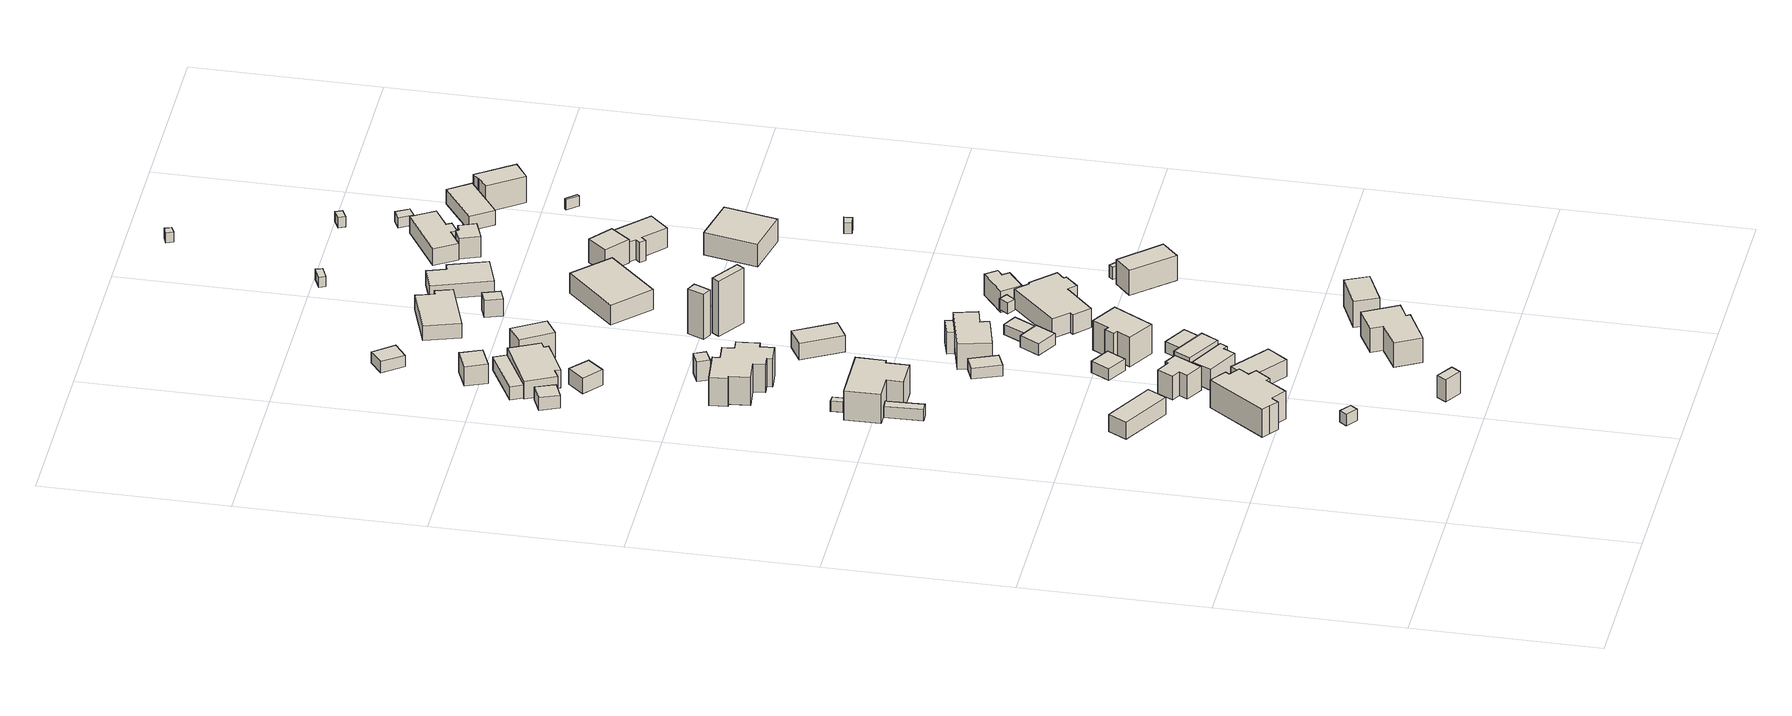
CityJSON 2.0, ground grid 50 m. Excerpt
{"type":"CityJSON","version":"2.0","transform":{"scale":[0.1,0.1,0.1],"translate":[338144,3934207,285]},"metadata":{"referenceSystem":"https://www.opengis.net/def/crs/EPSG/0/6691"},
"CityObjects":{
"building1":{"type":"Building","attributes":{"measuredHeight":7.5,"BuildingIDAttribute.prefecture":"14","BuildingIDAttribute.city":"14151","BuildingDetailAttribute.surveyYear":2015},"geometry":[{"type":"Solid","lod":"1","boundaries":[[[[0,1,2,3]],[[2,4,5,3]],[[1,6,4,2]],[[0,7,6,1]],[[3,5,7,0]],[[4,6,7,5]]]]}]},
"building2":{"type":"Building","attributes":{"measuredHeight":6.5,"BuildingIDAttribute.prefecture":"14","BuildingIDAttribute.city":"14151","BuildingDetailAttribute.surveyYear":2015},"geometry":[{"type":"Solid","lod":"1","boundaries":[[[[8,9,10,11]],[[10,12,13,11]],[[9,14,12,10]],[[8,15,14,9]],[[11,13,15,8]],[[12,14,15,13]]]]}]},
"building3":{"type":"Building","attributes":{"usage":"411","measuredHeight":10,"storeysAboveGround":2,"BuildingIDAttribute.prefecture":"14","BuildingIDAttribute.city":"14151","BuildingDetailAttribute.totalFloorArea":252.21,"BuildingDetailAttribute.buildingFootprintArea":126.11,"BuildingDetailAttribute.buildingStructureType":"601","BuildingDetailAttribute.buildingStructureOrgType":"1","BuildingDetailAttribute.orgUsage":"10","BuildingDetailAttribute.surveyYear":2015},"geometry":[{"type":"Solid","lod":"1","boundaries":[[[[16,17,18,19,20,21,22,23,24,25,26,27,28,29,30]],[[29,31,32,30]],[[28,33,31,29]],[[27,34,33,28]],[[26,35,34,27]],[[25,36,35,26]],[[24,37,36,25]],[[23,38,37,24]],[[22,39,38,23]],[[21,40,39,22]],[[20,41,40,21]],[[19,42,41,20]],[[18,43,42,19]],[[17,44,43,18]],[[16,45,44,17]],[[30,32,45,16]],[[31,33,34,35,36,37,38,39,40,41,42,43,44,45,32]]]]}]},
"building4":{"type":"Building","attributes":{"usage":"451","measuredHeight":5.7,"storeysAboveGround":1,"BuildingIDAttribute.prefecture":"14","BuildingIDAttribute.city":"14151","BuildingDetailAttribute.totalFloorArea":71.3,"BuildingDetailAttribute.buildingFootprintArea":71.3,"BuildingDetailAttribute.buildingStructureType":"601","BuildingDetailAttribute.buildingStructureOrgType":"1","BuildingDetailAttribute.orgUsage":"200","BuildingDetailAttribute.surveyYear":2015},"geometry":[{"type":"Solid","lod":"1","boundaries":[[[[46,47,48,49]],[[48,50,51,49]],[[47,52,50,48]],[[46,53,52,47]],[[49,51,53,46]],[[50,52,53,51]]]]}]},
"building5":{"type":"Building","attributes":{"usage":"411","measuredHeight":15,"storeysAboveGround":2,"BuildingIDAttribute.prefecture":"14","BuildingIDAttribute.city":"14151","BuildingDetailAttribute.totalFloorArea":255.74,"BuildingDetailAttribute.buildingFootprintArea":127.87,"BuildingDetailAttribute.buildingStructureType":"601","BuildingDetailAttribute.buildingStructureOrgType":"1","BuildingDetailAttribute.orgUsage":"10","BuildingDetailAttribute.surveyYear":2015},"geometry":[{"type":"Solid","lod":"1","boundaries":[[[[54,55,56,57,58,59,60,61]],[[60,62,63,61]],[[59,64,62,60]],[[58,65,64,59]],[[57,66,65,58]],[[56,67,66,57]],[[55,68,67,56]],[[54,69,68,55]],[[61,63,69,54]],[[62,64,65,66,67,68,69,63]]]]}]},
"building6":{"type":"Building","attributes":{"usage":"411","measuredHeight":7.6,"storeysAboveGround":2,"BuildingIDAttribute.prefecture":"14","BuildingIDAttribute.city":"14151","BuildingDetailAttribute.totalFloorArea":95.3,"BuildingDetailAttribute.buildingFootprintArea":47.65,"BuildingDetailAttribute.buildingStructureType":"601","BuildingDetailAttribute.buildingStructureOrgType":"1","BuildingDetailAttribute.orgUsage":"10","BuildingDetailAttribute.surveyYear":2015},"geometry":[{"type":"Solid","lod":"1","boundaries":[[[[70,71,72,73,74,75,76,77]],[[76,78,79,77]],[[75,80,78,76]],[[74,81,80,75]],[[73,82,81,74]],[[72,83,82,73]],[[71,84,83,72]],[[70,85,84,71]],[[77,79,85,70]],[[78,80,81,82,83,84,85,79]]]]}]},
"building7":{"type":"Building","attributes":{"usage":"411","measuredHeight":6,"storeysAboveGround":2,"BuildingIDAttribute.prefecture":"14","BuildingIDAttribute.city":"14151","BuildingDetailAttribute.totalFloorArea":120.02,"BuildingDetailAttribute.buildingFootprintArea":60.01,"BuildingDetailAttribute.buildingStructureType":"601","BuildingDetailAttribute.buildingStructureOrgType":"1","BuildingDetailAttribute.orgUsage":"10","BuildingDetailAttribute.surveyYear":2015},"geometry":[{"type":"Solid","lod":"1","boundaries":[[[[86,87,88,89]],[[88,90,91,89]],[[87,92,90,88]],[[86,93,92,87]],[[89,91,93,86]],[[90,92,93,91]]]]}]},
"building8":{"type":"Building","attributes":{"measuredHeight":4.3,"BuildingIDAttribute.prefecture":"14","BuildingIDAttribute.city":"14151","BuildingDetailAttribute.surveyYear":2015,"BuildingLandSlideRiskAttribute.description":"1","BuildingLandSlideRiskAttribute.areaType":"1"},"geometry":[{"type":"Solid","lod":"1","boundaries":[[[[94,95,96,97]],[[96,98,99,97]],[[95,100,98,96]],[[94,101,100,95]],[[97,99,101,94]],[[98,100,101,99]]]]}]},
"building9":{"type":"Building","attributes":{"usage":"411","measuredHeight":7.3,"storeysAboveGround":2,"BuildingIDAttribute.prefecture":"14","BuildingIDAttribute.city":"14151","BuildingDetailAttribute.totalFloorArea":100.88,"BuildingDetailAttribute.buildingFootprintArea":50.44,"BuildingDetailAttribute.buildingStructureType":"601","BuildingDetailAttribute.buildingStructureOrgType":"1","BuildingDetailAttribute.orgUsage":"10","BuildingDetailAttribute.surveyYear":2015},"geometry":[{"type":"Solid","lod":"1","boundaries":[[[[102,103,104,105,106,107]],[[106,108,109,107]],[[105,110,108,106]],[[104,111,110,105]],[[103,112,111,104]],[[102,113,112,103]],[[107,109,113,102]],[[108,110,111,112,113,109]]]]}]},
"building10":{"type":"Building","attributes":{"usage":"411","measuredHeight":7.3,"storeysAboveGround":2,"BuildingIDAttribute.prefecture":"14","BuildingIDAttribute.city":"14151","BuildingDetailAttribute.totalFloorArea":78.72,"BuildingDetailAttribute.buildingFootprintArea":39.36,"BuildingDetailAttribute.buildingStructureType":"601","BuildingDetailAttribute.buildingStructureOrgType":"1","BuildingDetailAttribute.orgUsage":"10","BuildingDetailAttribute.surveyYear":2015},"geometry":[{"type":"Solid","lod":"1","boundaries":[[[[114,115,116,117]],[[116,118,119,117]],[[115,120,118,116]],[[114,121,120,115]],[[117,119,121,114]],[[118,120,121,119]]]]}]},
"building11":{"type":"Building","attributes":{"BuildingIDAttribute.prefecture":"14","BuildingIDAttribute.city":"14151","BuildingDetailAttribute.surveyYear":2015,"BuildingLandSlideRiskAttribute.description":"1","BuildingLandSlideRiskAttribute.areaType":"1"},"geometry":[{"type":"Solid","lod":"1","boundaries":[[[[122,123,124,125]],[[124,126,127,125]],[[123,128,126,124]],[[122,129,128,123]],[[125,127,129,122]],[[126,128,129,127]]]]}]},
"building12":{"type":"Building","attributes":{"usage":"413","measuredHeight":10.2,"storeysAboveGround":2,"BuildingIDAttribute.prefecture":"14","BuildingIDAttribute.city":"14151","BuildingDetailAttribute.totalFloorArea":313.37,"BuildingDetailAttribute.buildingFootprintArea":156.68,"BuildingDetailAttribute.buildingStructureType":"601","BuildingDetailAttribute.buildingStructureOrgType":"1","BuildingDetailAttribute.orgUsage":"30","BuildingDetailAttribute.surveyYear":2015,"BuildingLandSlideRiskAttribute.description":"1","BuildingLandSlideRiskAttribute.areaType":"1"},"geometry":[{"type":"Solid","lod":"1","boundaries":[[[[130,131,132,133,134,135,136,137]],[[136,138,139,137]],[[135,140,138,136]],[[134,141,140,135]],[[133,142,141,134]],[[132,143,142,133]],[[131,144,143,132]],[[130,145,144,131]],[[137,139,145,130]],[[138,140,141,142,143,144,145,139]]]]}]},
"building13":{"type":"Building","attributes":{"measuredHeight":4.8,"BuildingIDAttribute.prefecture":"14","BuildingIDAttribute.city":"14151","BuildingDetailAttribute.surveyYear":2015},"geometry":[{"type":"Solid","lod":"1","boundaries":[[[[146,147,148,149]],[[148,150,151,149]],[[147,152,150,148]],[[146,153,152,147]],[[149,151,153,146]],[[150,152,153,151]]]]}]},
"building14":{"type":"Building","attributes":{"usage":"411","measuredHeight":4.2,"storeysAboveGround":2,"BuildingIDAttribute.prefecture":"14","BuildingIDAttribute.city":"14151","BuildingDetailAttribute.totalFloorArea":57.89,"BuildingDetailAttribute.buildingFootprintArea":28.95,"BuildingDetailAttribute.buildingStructureType":"601","BuildingDetailAttribute.buildingStructureOrgType":"1","BuildingDetailAttribute.orgUsage":"10","BuildingDetailAttribute.surveyYear":2015,"BuildingLandSlideRiskAttribute.description":"1","BuildingLandSlideRiskAttribute.areaType":"1"},"geometry":[{"type":"Solid","lod":"1","boundaries":[[[[154,155,156,157]],[[156,158,159,157]],[[155,160,158,156]],[[154,161,160,155]],[[157,159,161,154]],[[158,160,161,159]]]]}]},
"building15":{"type":"Building","attributes":{"measuredHeight":4.2,"BuildingIDAttribute.prefecture":"14","BuildingIDAttribute.city":"14151","BuildingDetailAttribute.surveyYear":2015},"geometry":[{"type":"Solid","lod":"1","boundaries":[[[[162,163,164,165]],[[164,166,167,165]],[[163,168,166,164]],[[162,169,168,163]],[[165,167,169,162]],[[166,168,169,167]]]]}]},
"building16":{"type":"Building","attributes":{"usage":"411","measuredHeight":15.3,"storeysAboveGround":1,"BuildingIDAttribute.prefecture":"14","BuildingIDAttribute.city":"14151","BuildingDetailAttribute.totalFloorArea":59.95,"BuildingDetailAttribute.buildingFootprintArea":59.95,"BuildingDetailAttribute.buildingStructureType":"601","BuildingDetailAttribute.buildingStructureOrgType":"1","BuildingDetailAttribute.orgUsage":"10","BuildingDetailAttribute.surveyYear":2015},"geometry":[{"type":"Solid","lod":"1","boundaries":[[[[170,171,172,173]],[[172,174,175,173]],[[171,176,174,172]],[[170,177,176,171]],[[173,175,177,170]],[[174,176,177,175]]]]}]},
"building17":{"type":"Building","attributes":{"usage":"411","measuredHeight":10.4,"storeysAboveGround":2,"BuildingIDAttribute.prefecture":"14","BuildingIDAttribute.city":"14151","BuildingDetailAttribute.totalFloorArea":176.52,"BuildingDetailAttribute.buildingFootprintArea":88.26,"BuildingDetailAttribute.buildingStructureType":"610","BuildingDetailAttribute.buildingStructureOrgType":"2","BuildingDetailAttribute.orgUsage":"10","BuildingDetailAttribute.surveyYear":2015},"geometry":[{"type":"Solid","lod":"1","boundaries":[[[[178,179,180,181,182,183,184,185]],[[184,186,187,185]],[[183,188,186,184]],[[182,189,188,183]],[[181,190,189,182]],[[180,191,190,181]],[[179,192,191,180]],[[178,193,192,179]],[[185,187,193,178]],[[186,188,189,190,191,192,193,187]]]]}]},
"building18":{"type":"Building","attributes":{"usage":"411","measuredHeight":8.1,"storeysAboveGround":2,"BuildingIDAttribute.prefecture":"14","BuildingIDAttribute.city":"14151","BuildingDetailAttribute.totalFloorArea":168.21,"BuildingDetailAttribute.buildingFootprintArea":84.1,"BuildingDetailAttribute.buildingStructureType":"601","BuildingDetailAttribute.buildingStructureOrgType":"1","BuildingDetailAttribute.orgUsage":"10","BuildingDetailAttribute.surveyYear":2015,"BuildingLandSlideRiskAttribute.description":"1","BuildingLandSlideRiskAttribute.areaType":"1"},"geometry":[{"type":"Solid","lod":"1","boundaries":[[[[194,195,196,197,198,199]],[[198,200,201,199]],[[197,202,200,198]],[[196,203,202,197]],[[195,204,203,196]],[[194,205,204,195]],[[199,201,205,194]],[[200,202,203,204,205,201]]]]}]},
"building19":{"type":"Building","attributes":{"usage":"411","measuredHeight":10.8,"storeysAboveGround":2,"BuildingIDAttribute.prefecture":"14","BuildingIDAttribute.city":"14151","BuildingDetailAttribute.totalFloorArea":260.94,"BuildingDetailAttribute.buildingFootprintArea":130.47,"BuildingDetailAttribute.buildingStructureType":"601","BuildingDetailAttribute.buildingStructureOrgType":"1","BuildingDetailAttribute.orgUsage":"10","BuildingDetailAttribute.surveyYear":2015,"BuildingLandSlideRiskAttribute.description":"1","BuildingLandSlideRiskAttribute.areaType":"1"},"geometry":[{"type":"Solid","lod":"1","boundaries":[[[[206,207,208,209,210,211,212,213,214,215,216,217,218,219,220,221]],[[220,222,223,221]],[[219,224,222,220]],[[218,225,224,219]],[[217,226,225,218]],[[216,227,226,217]],[[215,228,227,216]],[[214,229,228,215]],[[213,230,229,214]],[[212,231,230,213]],[[211,232,231,212]],[[210,233,232,211]],[[209,234,233,210]],[[208,235,234,209]],[[207,236,235,208]],[[206,237,236,207]],[[221,223,237,206]],[[222,224,225,226,227,228,229,230,231,232,233,234,235,236,237,223]]]]}]},
"building20":{"type":"Building","attributes":{"usage":"411","measuredHeight":4,"storeysAboveGround":1,"BuildingIDAttribute.prefecture":"14","BuildingIDAttribute.city":"14151","BuildingDetailAttribute.totalFloorArea":60.53,"BuildingDetailAttribute.buildingFootprintArea":60.53,"BuildingDetailAttribute.buildingStructureType":"601","BuildingDetailAttribute.buildingStructureOrgType":"1","BuildingDetailAttribute.orgUsage":"10","BuildingDetailAttribute.surveyYear":2015,"BuildingLandSlideRiskAttribute.description":"1","BuildingLandSlideRiskAttribute.areaType":"1"},"geometry":[{"type":"Solid","lod":"1","boundaries":[[[[238,239,240,241]],[[240,242,243,241]],[[239,244,242,240]],[[238,245,244,239]],[[241,243,245,238]],[[242,244,245,243]]]]}]},
"building21":{"type":"Building","attributes":{"usage":"411","measuredHeight":4,"storeysAboveGround":1,"BuildingIDAttribute.prefecture":"14","BuildingIDAttribute.city":"14151","BuildingDetailAttribute.totalFloorArea":23.5,"BuildingDetailAttribute.buildingFootprintArea":23.5,"BuildingDetailAttribute.buildingStructureType":"601","BuildingDetailAttribute.buildingStructureOrgType":"1","BuildingDetailAttribute.orgUsage":"10","BuildingDetailAttribute.surveyYear":2015,"BuildingRiverFloodingRiskAttribute.description":"4","BuildingRiverFloodingRiskAttribute.rankOrg":"1","BuildingRiverFloodingRiskAttribute.depth":0.102,"BuildingRiverFloodingRiskAttribute.adminType":"2","BuildingRiverFloodingRiskAttribute.scale":"1","BuildingRiverFloodingRiskAttribute.duration":1.12},"geometry":[{"type":"Solid","lod":"1","boundaries":[[[[246,247,248,249]],[[248,250,251,249]],[[247,252,250,248]],[[246,253,252,247]],[[249,251,253,246]],[[250,252,253,251]]]]}]},
"building22":{"type":"Building","attributes":{"usage":"411","measuredHeight":8.2,"storeysAboveGround":2,"BuildingIDAttribute.prefecture":"14","BuildingIDAttribute.city":"14151","BuildingDetailAttribute.totalFloorArea":16.46,"BuildingDetailAttribute.buildingFootprintArea":8.23,"BuildingDetailAttribute.buildingStructureType":"601","BuildingDetailAttribute.buildingStructureOrgType":"1","BuildingDetailAttribute.orgUsage":"10","BuildingDetailAttribute.surveyYear":2015,"BuildingLandSlideRiskAttribute.description":"1","BuildingLandSlideRiskAttribute.areaType":"1"},"geometry":[{"type":"Solid","lod":"1","boundaries":[[[[254,255,256,257]],[[256,258,259,257]],[[255,260,258,256]],[[254,261,260,255]],[[257,259,261,254]],[[258,260,261,259]]]]}]},
"building23":{"type":"Building","attributes":{"BuildingIDAttribute.prefecture":"14","BuildingIDAttribute.city":"14151","BuildingDetailAttribute.surveyYear":2015,"BuildingLandSlideRiskAttribute.description":"1","BuildingLandSlideRiskAttribute.areaType":"1"},"geometry":[{"type":"Solid","lod":"1","boundaries":[[[[262,263,264,239]],[[264,265,266,239]],[[263,267,265,264]],[[262,268,267,263]],[[239,266,268,262]],[[265,267,268,266]]]]}]},
"building24":{"type":"Building","attributes":{"measuredHeight":6.2,"BuildingIDAttribute.prefecture":"14","BuildingIDAttribute.city":"14151","BuildingDetailAttribute.surveyYear":2015,"BuildingLandSlideRiskAttribute.description":"1","BuildingLandSlideRiskAttribute.areaType":"1"},"geometry":[{"type":"Solid","lod":"1","boundaries":[[[[269,270,271,272]],[[271,273,274,272]],[[270,275,273,271]],[[269,276,275,270]],[[272,274,276,269]],[[273,275,276,274]]]]}]},
"building25":{"type":"Building","attributes":{"usage":"411","measuredHeight":5.2,"storeysAboveGround":1,"BuildingIDAttribute.prefecture":"14","BuildingIDAttribute.city":"14151","BuildingDetailAttribute.totalFloorArea":29.36,"BuildingDetailAttribute.buildingFootprintArea":29.36,"BuildingDetailAttribute.buildingStructureType":"601","BuildingDetailAttribute.buildingStructureOrgType":"1","BuildingDetailAttribute.orgUsage":"10","BuildingDetailAttribute.surveyYear":2015,"BuildingRiverFloodingRiskAttribute.description":"4","BuildingRiverFloodingRiskAttribute.rankOrg":"1","BuildingRiverFloodingRiskAttribute.depth":0.48,"BuildingRiverFloodingRiskAttribute.adminType":"2","BuildingRiverFloodingRiskAttribute.scale":"1","BuildingRiverFloodingRiskAttribute.duration":1.12},"geometry":[{"type":"Solid","lod":"1","boundaries":[[[[277,278,279,280]],[[279,281,282,280]],[[278,283,281,279]],[[277,284,283,278]],[[280,282,284,277]],[[281,283,284,282]]]]}]},
"building26":{"type":"Building","attributes":{"usage":"411","measuredHeight":4.3,"storeysAboveGround":1,"BuildingIDAttribute.prefecture":"14","BuildingIDAttribute.city":"14151","BuildingDetailAttribute.totalFloorArea":44.6,"BuildingDetailAttribute.buildingFootprintArea":44.6,"BuildingDetailAttribute.buildingStructureType":"601","BuildingDetailAttribute.buildingStructureOrgType":"1","BuildingDetailAttribute.orgUsage":"10","BuildingDetailAttribute.surveyYear":2015,"BuildingRiverFloodingRiskAttribute.description":"4","BuildingRiverFloodingRiskAttribute.rankOrg":"1","BuildingRiverFloodingRiskAttribute.depth":0.038,"BuildingRiverFloodingRiskAttribute.adminType":"2","BuildingRiverFloodingRiskAttribute.scale":"1","BuildingRiverFloodingRiskAttribute.duration":1.02},"geometry":[{"type":"Solid","lod":"1","boundaries":[[[[285,286,287,288]],[[287,289,290,288]],[[286,291,289,287]],[[285,292,291,286]],[[288,290,292,285]],[[289,291,292,290]]]]}]},
"building27":{"type":"Building","attributes":{"usage":"411","measuredHeight":6.3,"storeysAboveGround":1,"BuildingIDAttribute.prefecture":"14","BuildingIDAttribute.city":"14151","BuildingDetailAttribute.totalFloorArea":59.73,"BuildingDetailAttribute.buildingFootprintArea":59.73,"BuildingDetailAttribute.buildingStructureType":"601","BuildingDetailAttribute.buildingStructureOrgType":"1","BuildingDetailAttribute.orgUsage":"10","BuildingDetailAttribute.surveyYear":2015,"BuildingLandSlideRiskAttribute.description":"1","BuildingLandSlideRiskAttribute.areaType":"1"},"geometry":[{"type":"Solid","lod":"1","boundaries":[[[[293,294,295,296]],[[295,297,298,296]],[[294,299,297,295]],[[293,300,299,294]],[[296,298,300,293]],[[297,299,300,298]]]]}]},
"building28":{"type":"Building","attributes":{"usage":"411","measuredHeight":6.8,"storeysAboveGround":1,"BuildingIDAttribute.prefecture":"14","BuildingIDAttribute.city":"14151","BuildingDetailAttribute.totalFloorArea":127.43,"BuildingDetailAttribute.buildingFootprintArea":127.43,"BuildingDetailAttribute.buildingStructureType":"601","BuildingDetailAttribute.buildingStructureOrgType":"1","BuildingDetailAttribute.orgUsage":"10","BuildingDetailAttribute.surveyYear":2015,"BuildingRiverFloodingRiskAttribute.description":"4","BuildingRiverFloodingRiskAttribute.rankOrg":"1","BuildingRiverFloodingRiskAttribute.depth":0.117,"BuildingRiverFloodingRiskAttribute.adminType":"2","BuildingRiverFloodingRiskAttribute.scale":"1","BuildingRiverFloodingRiskAttribute.duration":1.05},"geometry":[{"type":"Solid","lod":"1","boundaries":[[[[301,302,303,304,305,306,307,308]],[[307,309,310,308]],[[306,311,309,307]],[[305,312,311,306]],[[304,313,312,305]],[[303,314,313,304]],[[302,315,314,303]],[[301,316,315,302]],[[308,310,316,301]],[[309,311,312,313,314,315,316,310]]]]}]},
"building29":{"type":"Building","attributes":{"usage":"411","measuredHeight":6.3,"storeysAboveGround":1,"BuildingIDAttribute.prefecture":"14","BuildingIDAttribute.city":"14151","BuildingDetailAttribute.totalFloorArea":33.38,"BuildingDetailAttribute.buildingFootprintArea":33.38,"BuildingDetailAttribute.buildingStructureType":"601","BuildingDetailAttribute.buildingStructureOrgType":"1","BuildingDetailAttribute.orgUsage":"10","BuildingDetailAttribute.surveyYear":2015,"BuildingRiverFloodingRiskAttribute.description":"4","BuildingRiverFloodingRiskAttribute.rankOrg":"2","BuildingRiverFloodingRiskAttribute.depth":0.847,"BuildingRiverFloodingRiskAttribute.adminType":"2","BuildingRiverFloodingRiskAttribute.scale":"2","BuildingRiverFloodingRiskAttribute.duration":0.717},"geometry":[{"type":"Solid","lod":"1","boundaries":[[[[317,318,319,320]],[[319,321,322,320]],[[318,323,321,319]],[[317,324,323,318]],[[320,322,324,317]],[[321,323,324,322]]]]}]},
"building30":{"type":"Building","attributes":{"usage":"413","measuredHeight":8.6,"storeysAboveGround":1,"BuildingIDAttribute.prefecture":"14","BuildingIDAttribute.city":"14151","BuildingDetailAttribute.totalFloorArea":175.31,"BuildingDetailAttribute.buildingFootprintArea":175.31,"BuildingDetailAttribute.buildingStructureType":"601","BuildingDetailAttribute.buildingStructureOrgType":"1","BuildingDetailAttribute.orgUsage":"30","BuildingDetailAttribute.surveyYear":2015,"BuildingLandSlideRiskAttribute.description":"1","BuildingLandSlideRiskAttribute.areaType":"1"},"geometry":[{"type":"Solid","lod":"1","boundaries":[[[[325,326,327,328,329,330,331,332,333,334,335,336]],[[335,337,338,336]],[[334,339,337,335]],[[333,340,339,334]],[[332,341,340,333]],[[331,342,341,332]],[[330,343,342,331]],[[329,344,343,330]],[[328,345,344,329]],[[327,346,345,328]],[[326,347,346,327]],[[325,348,347,326]],[[336,338,348,325]],[[337,339,340,341,342,343,344,345,346,347,348,338]]]]}]},
"building31":{"type":"Building","attributes":{"measuredHeight":3.5,"BuildingIDAttribute.prefecture":"14","BuildingIDAttribute.city":"14151","BuildingDetailAttribute.surveyYear":2015,"BuildingLandSlideRiskAttribute.description":"1","BuildingLandSlideRiskAttribute.areaType":"1"},"geometry":[{"type":"Solid","lod":"1","boundaries":[[[[349,350,351,352]],[[351,353,354,352]],[[350,355,353,351]],[[349,356,355,350]],[[352,354,356,349]],[[353,355,356,354]]]]}]},
"building32":{"type":"Building","attributes":{"usage":"411","measuredHeight":4.3,"storeysAboveGround":1,"BuildingIDAttribute.prefecture":"14","BuildingIDAttribute.city":"14151","BuildingDetailAttribute.totalFloorArea":29.18,"BuildingDetailAttribute.buildingFootprintArea":29.18,"BuildingDetailAttribute.buildingStructureType":"601","BuildingDetailAttribute.buildingStructureOrgType":"1","BuildingDetailAttribute.orgUsage":"10","BuildingDetailAttribute.surveyYear":2015},"geometry":[{"type":"Solid","lod":"1","boundaries":[[[[357,358,359,360]],[[359,361,362,360]],[[358,363,361,359]],[[357,364,363,358]],[[360,362,364,357]],[[361,363,364,362]]]]}]},
"building33":{"type":"Building","attributes":{"usage":"411","measuredHeight":7.5,"storeysAboveGround":1,"BuildingIDAttribute.prefecture":"14","BuildingIDAttribute.city":"14151","BuildingDetailAttribute.totalFloorArea":39.7,"BuildingDetailAttribute.buildingFootprintArea":39.7,"BuildingDetailAttribute.buildingStructureType":"601","BuildingDetailAttribute.buildingStructureOrgType":"1","BuildingDetailAttribute.orgUsage":"10","BuildingDetailAttribute.surveyYear":2015,"BuildingLandSlideRiskAttribute.description":"1","BuildingLandSlideRiskAttribute.areaType":"1"},"geometry":[{"type":"Solid","lod":"1","boundaries":[[[[365,366,367,368,369,370]],[[369,371,372,370]],[[368,373,371,369]],[[367,374,373,368]],[[366,375,374,367]],[[365,376,375,366]],[[370,372,376,365]],[[371,373,374,375,376,372]]]]}]},
"building34":{"type":"Building","attributes":{"usage":"411","measuredHeight":8,"storeysAboveGround":1,"BuildingIDAttribute.prefecture":"14","BuildingIDAttribute.city":"14151","BuildingDetailAttribute.totalFloorArea":46.65,"BuildingDetailAttribute.buildingFootprintArea":46.65,"BuildingDetailAttribute.buildingStructureType":"601","BuildingDetailAttribute.buildingStructureOrgType":"1","BuildingDetailAttribute.orgUsage":"10","BuildingDetailAttribute.surveyYear":2015,"BuildingRiverFloodingRiskAttribute.description":"4","BuildingRiverFloodingRiskAttribute.rankOrg":"1","BuildingRiverFloodingRiskAttribute.depth":0.448,"BuildingRiverFloodingRiskAttribute.adminType":"2","BuildingRiverFloodingRiskAttribute.scale":"1","BuildingRiverFloodingRiskAttribute.duration":0.883},"geometry":[{"type":"Solid","lod":"1","boundaries":[[[[377,378,379,380]],[[379,381,382,380]],[[378,383,381,379]],[[377,384,383,378]],[[380,382,384,377]],[[381,383,384,382]]]]}]},
"building35":{"type":"Building","attributes":{"measuredHeight":16.8,"BuildingIDAttribute.prefecture":"14","BuildingIDAttribute.city":"14151","BuildingDetailAttribute.surveyYear":2015,"BuildingLandSlideRiskAttribute.description":"1","BuildingLandSlideRiskAttribute.areaType":"1"},"geometry":[{"type":"Solid","lod":"1","boundaries":[[[[385,386,387,388]],[[387,389,390,388]],[[386,391,389,387]],[[385,392,391,386]],[[388,390,392,385]],[[389,391,392,390]]]]}]},
"building36":{"type":"Building","attributes":{"usage":"411","measuredHeight":8,"storeysAboveGround":1,"BuildingIDAttribute.prefecture":"14","BuildingIDAttribute.city":"14151","BuildingDetailAttribute.totalFloorArea":70.05,"BuildingDetailAttribute.buildingFootprintArea":70.05,"BuildingDetailAttribute.buildingStructureType":"601","BuildingDetailAttribute.buildingStructureOrgType":"1","BuildingDetailAttribute.orgUsage":"10","BuildingDetailAttribute.surveyYear":2015,"BuildingLandSlideRiskAttribute.description":"1","BuildingLandSlideRiskAttribute.areaType":"1"},"geometry":[{"type":"Solid","lod":"1","boundaries":[[[[393,394,395,396]],[[395,397,398,396]],[[394,399,397,395]],[[393,400,399,394]],[[396,398,400,393]],[[397,399,400,398]]]]}]},
"building37":{"type":"Building","attributes":{"measuredHeight":18.1,"BuildingIDAttribute.prefecture":"14","BuildingIDAttribute.city":"14151","BuildingDetailAttribute.surveyYear":2015,"BuildingLandSlideRiskAttribute.description":"1","BuildingLandSlideRiskAttribute.areaType":"1"},"geometry":[{"type":"Solid","lod":"1","boundaries":[[[[401,402,403,404]],[[403,405,406,404]],[[402,407,405,403]],[[401,408,407,402]],[[404,406,408,401]],[[405,407,408,406]]]]}]},
"building38":{"type":"Building","attributes":{"measuredHeight":4.6,"BuildingIDAttribute.prefecture":"14","BuildingIDAttribute.city":"14151","BuildingDetailAttribute.surveyYear":2015,"BuildingLandSlideRiskAttribute.description":"1","BuildingLandSlideRiskAttribute.areaType":"1"},"geometry":[{"type":"Solid","lod":"1","boundaries":[[[[409,410,411,412]],[[411,413,414,412]],[[410,415,413,411]],[[409,416,415,410]],[[412,414,416,409]],[[413,415,416,414]]]]}]},
"building39":{"type":"Building","attributes":{"usage":"411","measuredHeight":7.5,"storeysAboveGround":2,"BuildingIDAttribute.prefecture":"14","BuildingIDAttribute.city":"14151","BuildingDetailAttribute.totalFloorArea":213.31,"BuildingDetailAttribute.buildingFootprintArea":106.65,"BuildingDetailAttribute.buildingStructureType":"601","BuildingDetailAttribute.buildingStructureOrgType":"1","BuildingDetailAttribute.orgUsage":"10","BuildingDetailAttribute.surveyYear":2015,"BuildingRiverFloodingRiskAttribute.description":"4","BuildingRiverFloodingRiskAttribute.rankOrg":"1","BuildingRiverFloodingRiskAttribute.depth":0.201,"BuildingRiverFloodingRiskAttribute.adminType":"2","BuildingRiverFloodingRiskAttribute.scale":"2"},"geometry":[{"type":"Solid","lod":"1","boundaries":[[[[417,418,419,420,421,422]],[[421,423,424,422]],[[420,425,423,421]],[[419,426,425,420]],[[418,427,426,419]],[[417,428,427,418]],[[422,424,428,417]],[[423,425,426,427,428,424]]]]}]},
"building40":{"type":"Building","attributes":{"usage":"411","measuredHeight":7.5,"storeysAboveGround":2,"BuildingIDAttribute.prefecture":"14","BuildingIDAttribute.city":"14151","BuildingDetailAttribute.totalFloorArea":31.88,"BuildingDetailAttribute.buildingFootprintArea":15.94,"BuildingDetailAttribute.buildingStructureType":"601","BuildingDetailAttribute.buildingStructureOrgType":"1","BuildingDetailAttribute.orgUsage":"10","BuildingDetailAttribute.surveyYear":2015,"BuildingRiverFloodingRiskAttribute.description":"4","BuildingRiverFloodingRiskAttribute.rankOrg":"1","BuildingRiverFloodingRiskAttribute.depth":0.435,"BuildingRiverFloodingRiskAttribute.adminType":"2","BuildingRiverFloodingRiskAttribute.scale":"2"},"geometry":[{"type":"Solid","lod":"1","boundaries":[[[[429,430,431,432]],[[431,433,434,432]],[[430,435,433,431]],[[429,436,435,430]],[[432,434,436,429]],[[433,435,436,434]]]]}]},
"building41":{"type":"Building","attributes":{"usage":"411","measuredHeight":7.6,"storeysAboveGround":1,"BuildingIDAttribute.prefecture":"14","BuildingIDAttribute.city":"14151","BuildingDetailAttribute.totalFloorArea":189.07,"BuildingDetailAttribute.buildingFootprintArea":189.07,"BuildingDetailAttribute.buildingStructureType":"601","BuildingDetailAttribute.buildingStructureOrgType":"1","BuildingDetailAttribute.orgUsage":"10","BuildingDetailAttribute.surveyYear":2015,"BuildingRiverFloodingRiskAttribute.description":"4","BuildingRiverFloodingRiskAttribute.rankOrg":"1","BuildingRiverFloodingRiskAttribute.depth":0.085,"BuildingRiverFloodingRiskAttribute.adminType":"2","BuildingRiverFloodingRiskAttribute.scale":"1","BuildingRiverFloodingRiskAttribute.duration":0.15,"BuildingLandSlideRiskAttribute.description":"1","BuildingLandSlideRiskAttribute.areaType":"1"},"geometry":[{"type":"Solid","lod":"1","boundaries":[[[[437,438,439,440]],[[439,441,442,440]],[[438,443,441,439]],[[437,444,443,438]],[[440,442,444,437]],[[441,443,444,442]]]]}]},
"building42":{"type":"Building","attributes":{"usage":"411","measuredHeight":6.6,"storeysAboveGround":2,"BuildingIDAttribute.prefecture":"14","BuildingIDAttribute.city":"14151","BuildingDetailAttribute.totalFloorArea":195.25,"BuildingDetailAttribute.buildingFootprintArea":97.62,"BuildingDetailAttribute.buildingStructureType":"601","BuildingDetailAttribute.buildingStructureOrgType":"1","BuildingDetailAttribute.orgUsage":"10","BuildingDetailAttribute.surveyYear":2015,"BuildingRiverFloodingRiskAttribute.description":"4","BuildingRiverFloodingRiskAttribute.rankOrg":"1","BuildingRiverFloodingRiskAttribute.depth":0.268,"BuildingRiverFloodingRiskAttribute.adminType":"2","BuildingRiverFloodingRiskAttribute.scale":"2"},"geometry":[{"type":"Solid","lod":"1","boundaries":[[[[445,446,447,448,449,450]],[[449,451,452,450]],[[448,453,451,449]],[[447,454,453,448]],[[446,455,454,447]],[[445,456,455,446]],[[450,452,456,445]],[[451,453,454,455,456,452]]]]}]},
"building43":{"type":"Building","attributes":{"BuildingIDAttribute.prefecture":"14","BuildingIDAttribute.city":"14151","BuildingDetailAttribute.surveyYear":2015},"geometry":[{"type":"Solid","lod":"1","boundaries":[[[[457,458,459,460]],[[459,461,462,460]],[[458,463,461,459]],[[457,464,463,458]],[[460,462,464,457]],[[461,463,464,462]]]]}]},
"building44":{"type":"Building","attributes":{"usage":"451","measuredHeight":7.3,"storeysAboveGround":1,"BuildingIDAttribute.prefecture":"14","BuildingIDAttribute.city":"14151","BuildingDetailAttribute.totalFloorArea":40.64,"BuildingDetailAttribute.buildingFootprintArea":40.64,"BuildingDetailAttribute.buildingStructureType":"601","BuildingDetailAttribute.buildingStructureOrgType":"1","BuildingDetailAttribute.orgUsage":"200","BuildingDetailAttribute.surveyYear":2015,"BuildingRiverFloodingRiskAttribute.description":"4","BuildingRiverFloodingRiskAttribute.rankOrg":"2","BuildingRiverFloodingRiskAttribute.depth":0.532,"BuildingRiverFloodingRiskAttribute.adminType":"2","BuildingRiverFloodingRiskAttribute.scale":"1","BuildingRiverFloodingRiskAttribute.duration":0.183,"BuildingLandSlideRiskAttribute.description":"1","BuildingLandSlideRiskAttribute.areaType":"1"},"geometry":[{"type":"Solid","lod":"1","boundaries":[[[[465,466,467,468]],[[467,469,470,468]],[[466,471,469,467]],[[465,472,471,466]],[[468,470,472,465]],[[469,471,472,470]]]]}]},
"building45":{"type":"Building","attributes":{"usage":"411","measuredHeight":9.7,"storeysAboveGround":1,"BuildingIDAttribute.prefecture":"14","BuildingIDAttribute.city":"14151","BuildingDetailAttribute.totalFloorArea":152.22,"BuildingDetailAttribute.buildingFootprintArea":152.22,"BuildingDetailAttribute.buildingStructureType":"601","BuildingDetailAttribute.buildingStructureOrgType":"1","BuildingDetailAttribute.orgUsage":"10","BuildingDetailAttribute.surveyYear":2015,"BuildingRiverFloodingRiskAttribute.description":"4","BuildingRiverFloodingRiskAttribute.rankOrg":"1","BuildingRiverFloodingRiskAttribute.depth":0.088,"BuildingRiverFloodingRiskAttribute.adminType":"2","BuildingRiverFloodingRiskAttribute.scale":"1","BuildingRiverFloodingRiskAttribute.duration":0.7,"BuildingLandSlideRiskAttribute.description":"1","BuildingLandSlideRiskAttribute.areaType":"1"},"geometry":[{"type":"Solid","lod":"1","boundaries":[[[[473,474,475,476]],[[475,477,478,476]],[[474,479,477,475]],[[473,480,479,474]],[[476,478,480,473]],[[477,479,480,478]]]]}]},
"building46":{"type":"Building","attributes":{"usage":"422","measuredHeight":6.5,"storeysAboveGround":1,"BuildingIDAttribute.prefecture":"14","BuildingIDAttribute.city":"14151","BuildingDetailAttribute.totalFloorArea":22.09,"BuildingDetailAttribute.buildingFootprintArea":22.09,"BuildingDetailAttribute.buildingStructureType":"601","BuildingDetailAttribute.buildingStructureOrgType":"1","BuildingDetailAttribute.orgUsage":"137","BuildingDetailAttribute.surveyYear":2015,"BuildingRiverFloodingRiskAttribute.description":"4","BuildingRiverFloodingRiskAttribute.rankOrg":"1","BuildingRiverFloodingRiskAttribute.depth":0.393,"BuildingRiverFloodingRiskAttribute.adminType":"2","BuildingRiverFloodingRiskAttribute.scale":"2"},"geometry":[{"type":"Solid","lod":"1","boundaries":[[[[481,482,483,484,485,486]],[[485,487,488,486]],[[484,489,487,485]],[[483,490,489,484]],[[482,491,490,483]],[[481,492,491,482]],[[486,488,492,481]],[[487,489,490,491,492,488]]]]}]},
"building47":{"type":"Building","attributes":{"measuredHeight":3.2,"BuildingIDAttribute.prefecture":"14","BuildingIDAttribute.city":"14151","BuildingDetailAttribute.surveyYear":2015,"BuildingRiverFloodingRiskAttribute.description":"4","BuildingRiverFloodingRiskAttribute.rankOrg":"2","BuildingRiverFloodingRiskAttribute.depth":0.689,"BuildingRiverFloodingRiskAttribute.adminType":"2","BuildingRiverFloodingRiskAttribute.scale":"2","BuildingLandSlideRiskAttribute.description":"1","BuildingLandSlideRiskAttribute.areaType":"1"},"geometry":[{"type":"Solid","lod":"1","boundaries":[[[[493,494,495,496]],[[495,497,498,496]],[[494,499,497,495]],[[493,500,499,494]],[[496,498,500,493]],[[497,499,500,498]]]]}]},
"building48":{"type":"Building","attributes":{"usage":"451","measuredHeight":6.6,"storeysAboveGround":1,"BuildingIDAttribute.prefecture":"14","BuildingIDAttribute.city":"14151","BuildingDetailAttribute.totalFloorArea":65.76,"BuildingDetailAttribute.buildingFootprintArea":65.76,"BuildingDetailAttribute.buildingStructureType":"601","BuildingDetailAttribute.buildingStructureOrgType":"1","BuildingDetailAttribute.orgUsage":"200","BuildingDetailAttribute.surveyYear":2015,"BuildingRiverFloodingRiskAttribute.description":"4","BuildingRiverFloodingRiskAttribute.rankOrg":"1","BuildingRiverFloodingRiskAttribute.depth":0.191,"BuildingRiverFloodingRiskAttribute.adminType":"2","BuildingRiverFloodingRiskAttribute.scale":"1","BuildingRiverFloodingRiskAttribute.duration":0.733,"BuildingLandSlideRiskAttribute.description":"1","BuildingLandSlideRiskAttribute.areaType":"1"},"geometry":[{"type":"Solid","lod":"1","boundaries":[[[[501,502,503,504,505,506,507,508]],[[507,509,510,508]],[[506,511,509,507]],[[505,512,511,506]],[[504,513,512,505]],[[503,514,513,504]],[[502,515,514,503]],[[501,516,515,502]],[[508,510,516,501]],[[509,511,512,513,514,515,516,510]]]]}]},
"building49":{"type":"Building","attributes":{"usage":"422","measuredHeight":6.2,"storeysAboveGround":1,"BuildingIDAttribute.prefecture":"14","BuildingIDAttribute.city":"14151","BuildingDetailAttribute.totalFloorArea":98.12,"BuildingDetailAttribute.buildingFootprintArea":98.12,"BuildingDetailAttribute.buildingStructureType":"601","BuildingDetailAttribute.buildingStructureOrgType":"1","BuildingDetailAttribute.orgUsage":"137","BuildingDetailAttribute.surveyYear":2015,"BuildingRiverFloodingRiskAttribute.description":"4","BuildingRiverFloodingRiskAttribute.rankOrg":"1","BuildingRiverFloodingRiskAttribute.depth":0.149,"BuildingRiverFloodingRiskAttribute.adminType":"2","BuildingRiverFloodingRiskAttribute.scale":"2"},"geometry":[{"type":"Solid","lod":"1","boundaries":[[[[517,518,519,520,521,522,523,524]],[[523,525,526,524]],[[522,527,525,523]],[[521,528,527,522]],[[520,529,528,521]],[[519,530,529,520]],[[518,531,530,519]],[[517,532,531,518]],[[524,526,532,517]],[[525,527,528,529,530,531,532,526]]]]}]},
"building50":{"type":"Building","attributes":{"BuildingIDAttribute.prefecture":"14","BuildingIDAttribute.city":"14151","BuildingDetailAttribute.surveyYear":2015},"geometry":[{"type":"Solid","lod":"1","boundaries":[[[[533,534,535,536]],[[535,537,538,536]],[[534,539,537,535]],[[533,540,539,534]],[[536,538,540,533]],[[537,539,540,538]]]]}]},
"building51":{"type":"Building","attributes":{"BuildingIDAttribute.prefecture":"14","BuildingIDAttribute.city":"14151","BuildingDetailAttribute.surveyYear":2015,"BuildingRiverFloodingRiskAttribute.description":"4","BuildingRiverFloodingRiskAttribute.rankOrg":"1","BuildingRiverFloodingRiskAttribute.depth":0.064,"BuildingRiverFloodingRiskAttribute.adminType":"2","BuildingRiverFloodingRiskAttribute.scale":"2"},"geometry":[{"type":"Solid","lod":"1","boundaries":[[[[541,542,543,544]],[[543,545,546,544]],[[542,547,545,543]],[[541,548,547,542]],[[544,546,548,541]],[[545,547,548,546]]]]}]},
"building52":{"type":"Building","attributes":{"BuildingIDAttribute.prefecture":"14","BuildingIDAttribute.city":"14151","BuildingDetailAttribute.surveyYear":2015},"geometry":[{"type":"Solid","lod":"1","boundaries":[[[[549,550,551,552]],[[551,553,554,552]],[[550,555,553,551]],[[549,556,555,550]],[[552,554,556,549]],[[553,555,556,554]]]]}]},
"building53":{"type":"Building","attributes":{"usage":"411","measuredHeight":5.6,"storeysAboveGround":2,"BuildingIDAttribute.prefecture":"14","BuildingIDAttribute.city":"14151","BuildingDetailAttribute.totalFloorArea":139.08,"BuildingDetailAttribute.buildingFootprintArea":69.54,"BuildingDetailAttribute.buildingStructureType":"601","BuildingDetailAttribute.buildingStructureOrgType":"1","BuildingDetailAttribute.orgUsage":"10","BuildingDetailAttribute.surveyYear":2015,"BuildingRiverFloodingRiskAttribute.description":"4","BuildingRiverFloodingRiskAttribute.rankOrg":"1","BuildingRiverFloodingRiskAttribute.depth":0.125,"BuildingRiverFloodingRiskAttribute.adminType":"2","BuildingRiverFloodingRiskAttribute.scale":"1"},"geometry":[{"type":"Solid","lod":"1","boundaries":[[[[557,558,559,560]],[[559,561,562,560]],[[558,563,561,559]],[[557,564,563,558]],[[560,562,564,557]],[[561,563,564,562]]]]}]},
"building54":{"type":"Building","attributes":{"BuildingIDAttribute.prefecture":"14","BuildingIDAttribute.city":"14151","BuildingDetailAttribute.surveyYear":2015,"BuildingRiverFloodingRiskAttribute.description":"4","BuildingRiverFloodingRiskAttribute.rankOrg":"2","BuildingRiverFloodingRiskAttribute.depth":0.973,"BuildingRiverFloodingRiskAttribute.adminType":"2","BuildingRiverFloodingRiskAttribute.scale":"1","BuildingRiverFloodingRiskAttribute.duration":0.25},"geometry":[{"type":"Solid","lod":"1","boundaries":[[[[565,566,567,568]],[[567,569,570,568]],[[566,571,569,567]],[[565,572,571,566]],[[568,570,572,565]],[[569,571,572,570]]]]}]},
"building55":{"type":"Building","attributes":{"usage":"411","measuredHeight":8.5,"storeysAboveGround":2,"BuildingIDAttribute.prefecture":"14","BuildingIDAttribute.city":"14151","BuildingDetailAttribute.totalFloorArea":99.08,"BuildingDetailAttribute.buildingFootprintArea":49.54,"BuildingDetailAttribute.buildingStructureType":"601","BuildingDetailAttribute.buildingStructureOrgType":"1","BuildingDetailAttribute.orgUsage":"10","BuildingDetailAttribute.surveyYear":2015,"BuildingRiverFloodingRiskAttribute.description":"4","BuildingRiverFloodingRiskAttribute.rankOrg":"1","BuildingRiverFloodingRiskAttribute.depth":0.143,"BuildingRiverFloodingRiskAttribute.adminType":"2","BuildingRiverFloodingRiskAttribute.scale":"1"},"geometry":[{"type":"Solid","lod":"1","boundaries":[[[[573,574,575,576,577,578]],[[577,579,580,578]],[[576,581,579,577]],[[575,582,581,576]],[[574,583,582,575]],[[573,584,583,574]],[[578,580,584,573]],[[579,581,582,583,584,580]]]]}]},
"building56":{"type":"Building","attributes":{"BuildingIDAttribute.prefecture":"14","BuildingIDAttribute.city":"14151","BuildingDetailAttribute.surveyYear":2015,"BuildingRiverFloodingRiskAttribute.description":"4","BuildingRiverFloodingRiskAttribute.rankOrg":"1","BuildingRiverFloodingRiskAttribute.depth":0.074,"BuildingRiverFloodingRiskAttribute.adminType":"2","BuildingRiverFloodingRiskAttribute.scale":"1"},"geometry":[{"type":"Solid","lod":"1","boundaries":[[[[585,586,587,588,589,590,591,592]],[[591,593,594,592]],[[590,595,593,591]],[[589,596,595,590]],[[588,597,596,589]],[[587,598,597,588]],[[586,599,598,587]],[[585,600,599,586]],[[592,594,600,585]],[[593,595,596,597,598,599,600,594]]]]}]}
},
"vertices":[
[239,32,254],[222,7,254],[177,36,254],[194,61,254],[177,36,319],[194,61,319],[222,7,319],[239,32,319],
[166,276,188],[151,256,188],[122,279,188],[137,298,188],[122,279,222],[137,298,222],[151,256,222],[166,276,222],
[209,490,167],[199,497,167],[177,466,167],[158,440,167],[121,467,167],[118,467,167],[105,449,167],[81,467,167],[62,481,167],[174,636,167],[218,605,167],[210,594,167],[239,574,167],[219,546,167],[239,531,167],[219,546,249],[239,531,249],[239,574,249],[210,594,249],[218,605,249],[174,636,249],[62,481,249],[81,467,249],[105,449,249],[118,467,249],[121,467,249],[158,440,249],[177,466,249],[199,497,249],[209,490,249],
[30,867,158],[165,792,158],[136,741,158],[2,817,158],[136,741,208],[2,817,208],[165,792,208],[30,867,208],
[385,235,253],[369,265,253],[441,303,253],[490,212,253],[446,189,253],[451,179,253],[350,127,253],[313,195,253],[350,127,325],[313,195,325],[451,179,325],[446,189,325],[490,212,325],[441,303,325],[369,265,325],[385,235,325],
[228,780,158],[265,760,158],[269,768,158],[303,750,158],[263,676,158],[216,702,158],[228,725,158],[205,737,158],[228,725,228],[205,737,228],[216,702,228],[263,676,228],[303,750,228],[269,768,228],[265,760,228],[228,780,228],
[291,606,169],[391,529,169],[350,475,169],[250,552,169],[350,475,219],[250,552,219],[391,529,219],[291,606,219],
[72,1448,103],[98,1450,103],[102,1348,103],[76,1347,103],[102,1348,136],[76,1347,136],[98,1450,136],[72,1448,136],
[287,703,163],[386,651,163],[375,631,163],[363,637,163],[347,606,163],[260,651,163],[347,606,224],[260,651,224],[363,637,224],[375,631,224],[386,651,224],[287,703,224],
[324,757,160],[419,704,160],[394,659,160],[299,712,160],[394,659,227],[299,712,227],[419,704,227],[324,757,227],
[102,1590,86],[123,1590,86],[124,1559,86],[103,1558,86],[124,1559,116],[103,1558,116],[123,1590,116],[102,1590,116],
[68,1550,86],[229,1551,86],[229,1472,86],[218,1472,86],[219,1411,86],[139,1410,86],[139,1455,86],[69,1454,86],[139,1455,172],[69,1454,172],[139,1410,172],[219,1411,172],[218,1472,172],[229,1472,172],[229,1551,172],[68,1550,172],
[311,965,146],[366,934,146],[337,884,146],[283,915,146],[337,884,180],[283,915,180],[366,934,180],[311,965,180],
[242,1258,134],[286,1276,134],[316,1202,134],[272,1184,134],[316,1202,166],[272,1184,166],[286,1276,166],[242,1258,166],
[481,761,160],[456,716,160],[391,751,160],[416,797,160],[391,751,193],[416,797,193],[456,716,193],[481,761,193],
[606,379,231],[635,318,231],[539,274,231],[511,336,231],[539,274,308],[511,336,308],[635,318,308],[606,379,308],
[379,912,145],[367,919,145],[382,945,145],[392,938,145],[418,982,145],[490,940,145],[428,834,145],[357,876,145],[428,834,232],[357,876,232],[490,940,232],[418,982,232],[392,938,232],[382,945,232],[367,919,232],[379,912,232],
[432,1341,129],[448,1279,129],[402,1267,129],[408,1243,129],[311,1218,129],[288,1303,129],[311,1218,204],[288,1303,204],[408,1243,204],[402,1267,204],[448,1279,204],[432,1341,204],
[126,1855,60],[116,1854,60],[111,1902,60],[207,1912,60],[209,1892,60],[256,1897,60],[259,1865,60],[288,1868,60],[295,1806,60],[277,1804,60],[281,1767,60],[227,1761,60],[225,1777,60],[197,1774,60],[194,1806,60],[132,1799,60],[194,1806,143],[132,1799,143],[197,1774,143],[225,1777,143],[227,1761,143],[281,1767,143],[277,1804,143],[295,1806,143],[288,1868,143],[259,1865,143],[256,1897,143],[209,1892,143],[207,1912,143],[111,1902,143],[116,1854,143],[126,1855,143],
[419,1168,130],[475,1137,130],[446,1084,130],[390,1115,130],[446,1084,164],[390,1115,164],[475,1137,164],[419,1168,164],
[97,2345,33],[118,2293,33],[70,2273,33],[49,2324,33],[70,2273,71],[49,2324,71],[118,2293,71],[97,2345,71],
[365,1345,122],[421,1361,122],[426,1341,122],[371,1326,122],[426,1341,185],[371,1326,185],[421,1361,185],[365,1345,185],
[437,1158,130],[470,1219,130],[508,1198,130],[508,1198,160],[475,1137,160],[470,1219,160],[437,1158,160],
[233,1956,49],[271,1973,49],[285,1942,49],[247,1925,49],[285,1942,107],[247,1925,107],[271,1973,107],[233,1956,107],
[205,2278,20],[253,2236,20],[216,2193,20],[167,2235,20],[216,2193,66],[167,2235,66],[253,2236,66],[205,2278,66],
[81,2404,34],[212,2472,34],[228,2440,34],[98,2372,34],[228,2440,73],[98,2372,73],[212,2472,73],[81,2404,73],
[387,1745,80],[446,1639,80],[392,1609,80],[333,1715,80],[392,1609,129],[333,1715,129],[446,1639,129],[387,1745,129],
[102,2371,28],[247,2443,28],[287,2363,28],[269,2354,28],[275,2342,28],[172,2291,28],[165,2306,28],[140,2293,28],[165,2306,81],[140,2293,81],[172,2291,81],[275,2342,81],[269,2354,81],[287,2363,81],[247,2443,81],[102,2371,81],
[124,2528,34],[187,2555,34],[211,2498,34],[148,2472,34],[211,2498,91],[148,2472,91],[187,2555,91],[124,2528,91],
[614,1221,118],[646,1188,118],[650,1191,118],[710,1129,118],[688,1109,118],[694,1103,118],[659,1069,118],[639,1089,118],[561,1014,118],[522,1054,118],[530,1062,118],[493,1100,118],[530,1062,175],[493,1100,175],[522,1054,175],[561,1014,175],[639,1089,175],[659,1069,175],[694,1103,175],[688,1109,175],[710,1129,175],[650,1191,175],[646,1188,175],[614,1221,175],
[587,1253,128],[608,1238,128],[590,1214,128],[569,1229,128],[590,1214,160],[569,1229,160],[608,1238,160],[587,1253,160],
[174,2775,42],[217,2721,42],[174,2689,42],[133,2743,42],[174,2689,75],[133,2743,75],[217,2721,75],[174,2775,75],
[600,1252,110],[672,1308,110],[695,1278,110],[677,1264,110],[690,1247,110],[636,1205,110],[690,1247,173],[636,1205,173],[677,1264,173],[695,1278,173],[672,1308,173],[600,1252,173],
[264,2417,22],[314,2449,22],[366,2364,22],[316,2333,22],[366,2364,97],[316,2333,97],[314,2449,97],[264,2417,97],
[469,2025,36],[494,2013,36],[474,1969,36],[449,1981,36],[474,1969,169],[449,1981,169],[494,2013,169],[469,2025,169],
[773,991,118],[867,889,118],[820,845,118],[728,949,118],[820,845,191],[728,949,191],[867,889,191],[773,991,191],
[556,1916,37],[543,1896,37],[470,1946,37],[483,1965,37],[470,1946,200],[483,1965,200],[543,1896,200],[556,1916,200],
[802,1015,118],[819,1000,118],[809,989,118],[792,1004,118],[809,989,154],[792,1004,154],[819,1000,154],[802,1015,154],
[312,2671,35],[451,2718,35],[467,2669,35],[481,2674,35],[496,2628,35],[343,2577,35],[496,2628,78],[343,2577,78],[481,2674,78],[467,2669,78],[451,2718,78],[312,2671,78],
[513,2559,16],[529,2513,16],[493,2500,16],[477,2546,16],[493,2500,66],[477,2546,66],[529,2513,66],[513,2559,66],
[621,2356,22],[713,2265,22],[585,2135,22],[493,2226,22],[585,2135,81],[493,2226,81],[713,2265,81],[621,2356,81],
[518,2693,25],[586,2716,25],[604,2664,25],[623,2671,25],[659,2568,25],[572,2538,25],[659,2568,67],[572,2538,67],[623,2671,67],[604,2664,67],[586,2716,67],[518,2693,67],
[492,2970,45],[528,2986,45],[535,2969,45],[500,2954,45],[535,2969,75],[500,2954,75],[528,2986,75],[492,2970,75],
[795,2341,7],[854,2293,7],[812,2241,7],[753,2290,7],[812,2241,76],[753,2290,76],[854,2293,76],[795,2341,76],
[877,2063,12],[1004,2036,12],[974,1893,12],[847,1920,12],[974,1893,78],[847,1920,78],[1004,2036,78],[877,2063,78],
[728,2603,33],[708,2656,33],[744,2670,33],[747,2662,33],[768,2670,33],[786,2625,33],[768,2670,94],[786,2625,94],[747,2662,94],[744,2670,94],[708,2656,94],[728,2603,94],
[1010,1732,32],[1038,1737,32],[1041,1715,32],[1014,1711,32],[1041,1715,63],[1014,1711,63],[1038,1737,63],[1010,1732,63],
[862,2290,8],[945,2210,8],[898,2161,8],[842,2215,8],[830,2202,8],[817,2215,8],[828,2227,8],[814,2241,8],[828,2227,67],[814,2241,67],[817,2215,67],[830,2202,67],[842,2215,67],[898,2161,67],[945,2210,67],[862,2290,67],
[663,2713,35],[802,2799,35],[840,2738,35],[783,2703,35],[791,2689,35],[758,2669,35],[749,2684,35],[700,2654,35],[749,2684,84],[700,2654,84],[758,2669,84],[791,2689,84],[783,2703,84],[840,2738,84],[802,2799,84],[663,2713,84],
[599,3381,61],[620,3390,61],[627,3372,61],[607,3363,61],[627,3372,91],[607,3363,91],[620,3390,91],[599,3381,91],
[863,2810,37],[836,2795,37],[816,2830,37],[843,2845,37],[816,2830,67],[843,2845,67],[836,2795,67],[863,2810,67],
[779,2976,43],[806,2990,43],[814,2972,43],[787,2959,43],[814,2972,73],[787,2959,73],[806,2990,73],[779,2976,73],
[842,2654,33],[956,2735,33],[997,2677,33],[883,2596,33],[997,2677,76],[883,2596,76],[956,2735,76],[842,2654,76],
[1003,2442,25],[1028,2415,25],[1022,2409,25],[998,2437,25],[1022,2409,55],[998,2437,55],[1028,2415,55],[1003,2442,55],
[977,2656,27],[975,2659,27],[993,2673,27],[1060,2576,27],[1009,2541,27],[945,2633,27],[1009,2541,105],[945,2633,105],[1060,2576,105],[993,2673,105],[975,2659,105],[977,2656,105],
[1059,2636,33],[1064,2629,33],[1071,2634,33],[1083,2616,33],[1077,2612,33],[1079,2609,33],[1058,2594,33],[1039,2622,33],[1058,2594,63],[1039,2622,63],[1079,2609,63],[1077,2612,63],[1083,2616,63],[1071,2634,63],[1064,2629,63],[1059,2636,63]
]}
